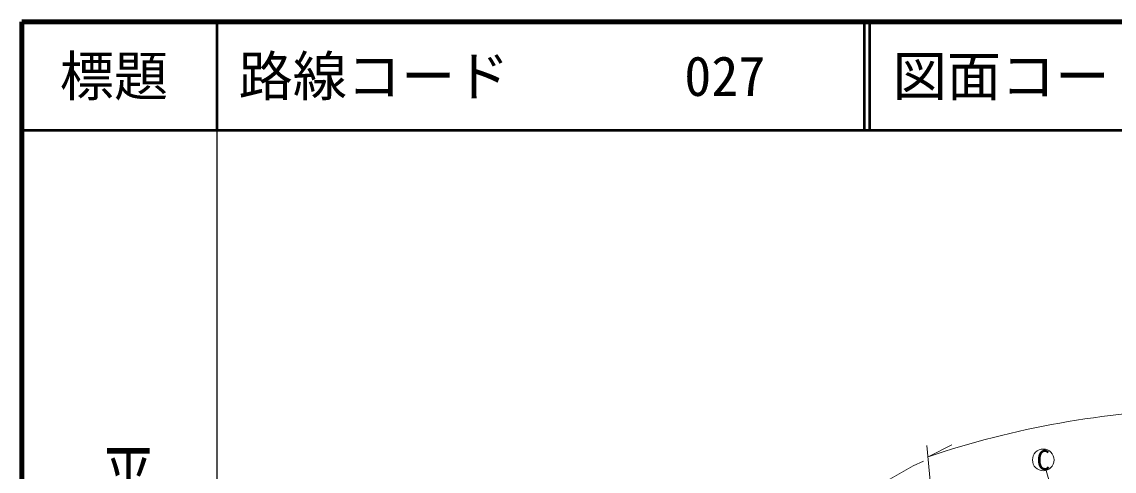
# Model space of a CAD drawing. Units: millimetres, scale not verified. Extents: x 40000 to 680000, y 20000 to 380000.
# Drawn here: x 40000 to 140818, y 338566 to 380000 of the extents above; entities that cross this region are included whole.
import ezdxf
from ezdxf.enums import TextEntityAlignment as Align

# ---------------------------------------------------------------- set-up
doc = ezdxf.new("R2010")
doc.units = ezdxf.units.MM
doc.header["$LTSCALE"] = 1000
for name, color, linetype, lineweight in [('M-BGD', 7, 'Continuous', 13), ('M-STR-HTXT', 7, 'Continuous', 13), ('M-STR-STRC', 7, 'Continuous', 13), ('M-TTL', 2, 'Continuous', 140), ('M-TTL-BAND', 7, 'Continuous', 25), ('M-TTL-LINE', 7, 'Continuous', 50)]:
    doc.layers.add(name, color=color, linetype=linetype, lineweight=lineweight)
doc.layers.add('M-TTL-TXT', color=7, linetype='Continuous')
doc.styles.add('@ＭＳ ゴシック', font='')
doc.styles.add('ＭＳ ゴシック', font='')
doc.styles.get('@ＭＳ ゴシック').set_extended_font_data('@MS Gothic')
doc.styles.get('ＭＳ ゴシック').set_extended_font_data('MS Gothic')

msp = doc.modelspace()

# ---------------------------------------------------------------- linework, layer by layer
at = {"layer": 'M-BGD'}
msp.add_lwpolyline([(66924, 282276), (69757, 286092), (72628, 289893), (74901, 292793), (78753, 297875), (81962, 301847), (84028, 304255), (86490, 307215), (88418, 309593), (92123, 314237), (95787, 318596), (99733, 322522), (104364, 326556), (108465, 329774), (113248, 333384), (116411, 335493), (119482, 337463), (122256, 339065), (123222, 339474)], dxfattribs=at)
at = {"layer": 'M-STR-HTXT'}
for p, q in [((126482, 309721), (123544, 340918)), ((123640, 339895), (125840, 340985)), ((142622, 309814), (134550, 338635))]:
    msp.add_line(p, q, dxfattribs=at)
msp.add_arc((150680, 259311), 85000, 91.61179, 108.54915, dxfattribs=at)
at = {"layer": 'M-STR-STRC'}
msp.add_circle((134280, 339598), 1000, dxfattribs=at)
at = {"layer": 'M-TTL'}
for p, q in [((40000, 380000), (40000, 20000)), ((680000, 380000), (40000, 380000))]:
    msp.add_line(p, q, dxfattribs=at)
at = {"layer": 'M-TTL-BAND'}
msp.add_line((58000, 370000), (58000, 20000), dxfattribs=at)
at = {"layer": 'M-TTL-LINE'}
for p, q in [((58000, 380000), (58000, 370000)), ((117750, 380000), (117750, 370000)), ((118250, 380000), (118250, 370000)), ((40000, 370000), (680000, 370000))]:
    msp.add_line(p, q, dxfattribs=at)

# ---------------------------------------------------------------- texts
at = {"layer": 'M-STR-STRC', "style": 'ＭＳ ゴシック'}
msp.add_text('C', height=1833, dxfattribs=at).set_placement((134280, 339598), align=Align.MIDDLE_CENTER)
at = {"layer": 'M-TTL-BAND', "style": '@ＭＳ ゴシック', "width": 1.4}
msp.add_text('平  面  図', height=3666, rotation=270, dxfattribs=at).set_placement((49777, 306475), align=Align.MIDDLE_RIGHT)
at = {"layer": 'M-TTL-TXT', "style": 'ＭＳ ゴシック'}
msp.add_text('標題', height=3666, dxfattribs=at).set_placement((48500, 375000), align=Align.MIDDLE_CENTER)
for s, p in [('路線コード', (60000, 375000)), ('図面コード', (120380, 375000)), ('027', (101142, 375000))]:
    msp.add_text(s, height=3666, dxfattribs=at).set_placement(p, align=Align.MIDDLE_LEFT)

doc.saveas('drawing.dxf')
